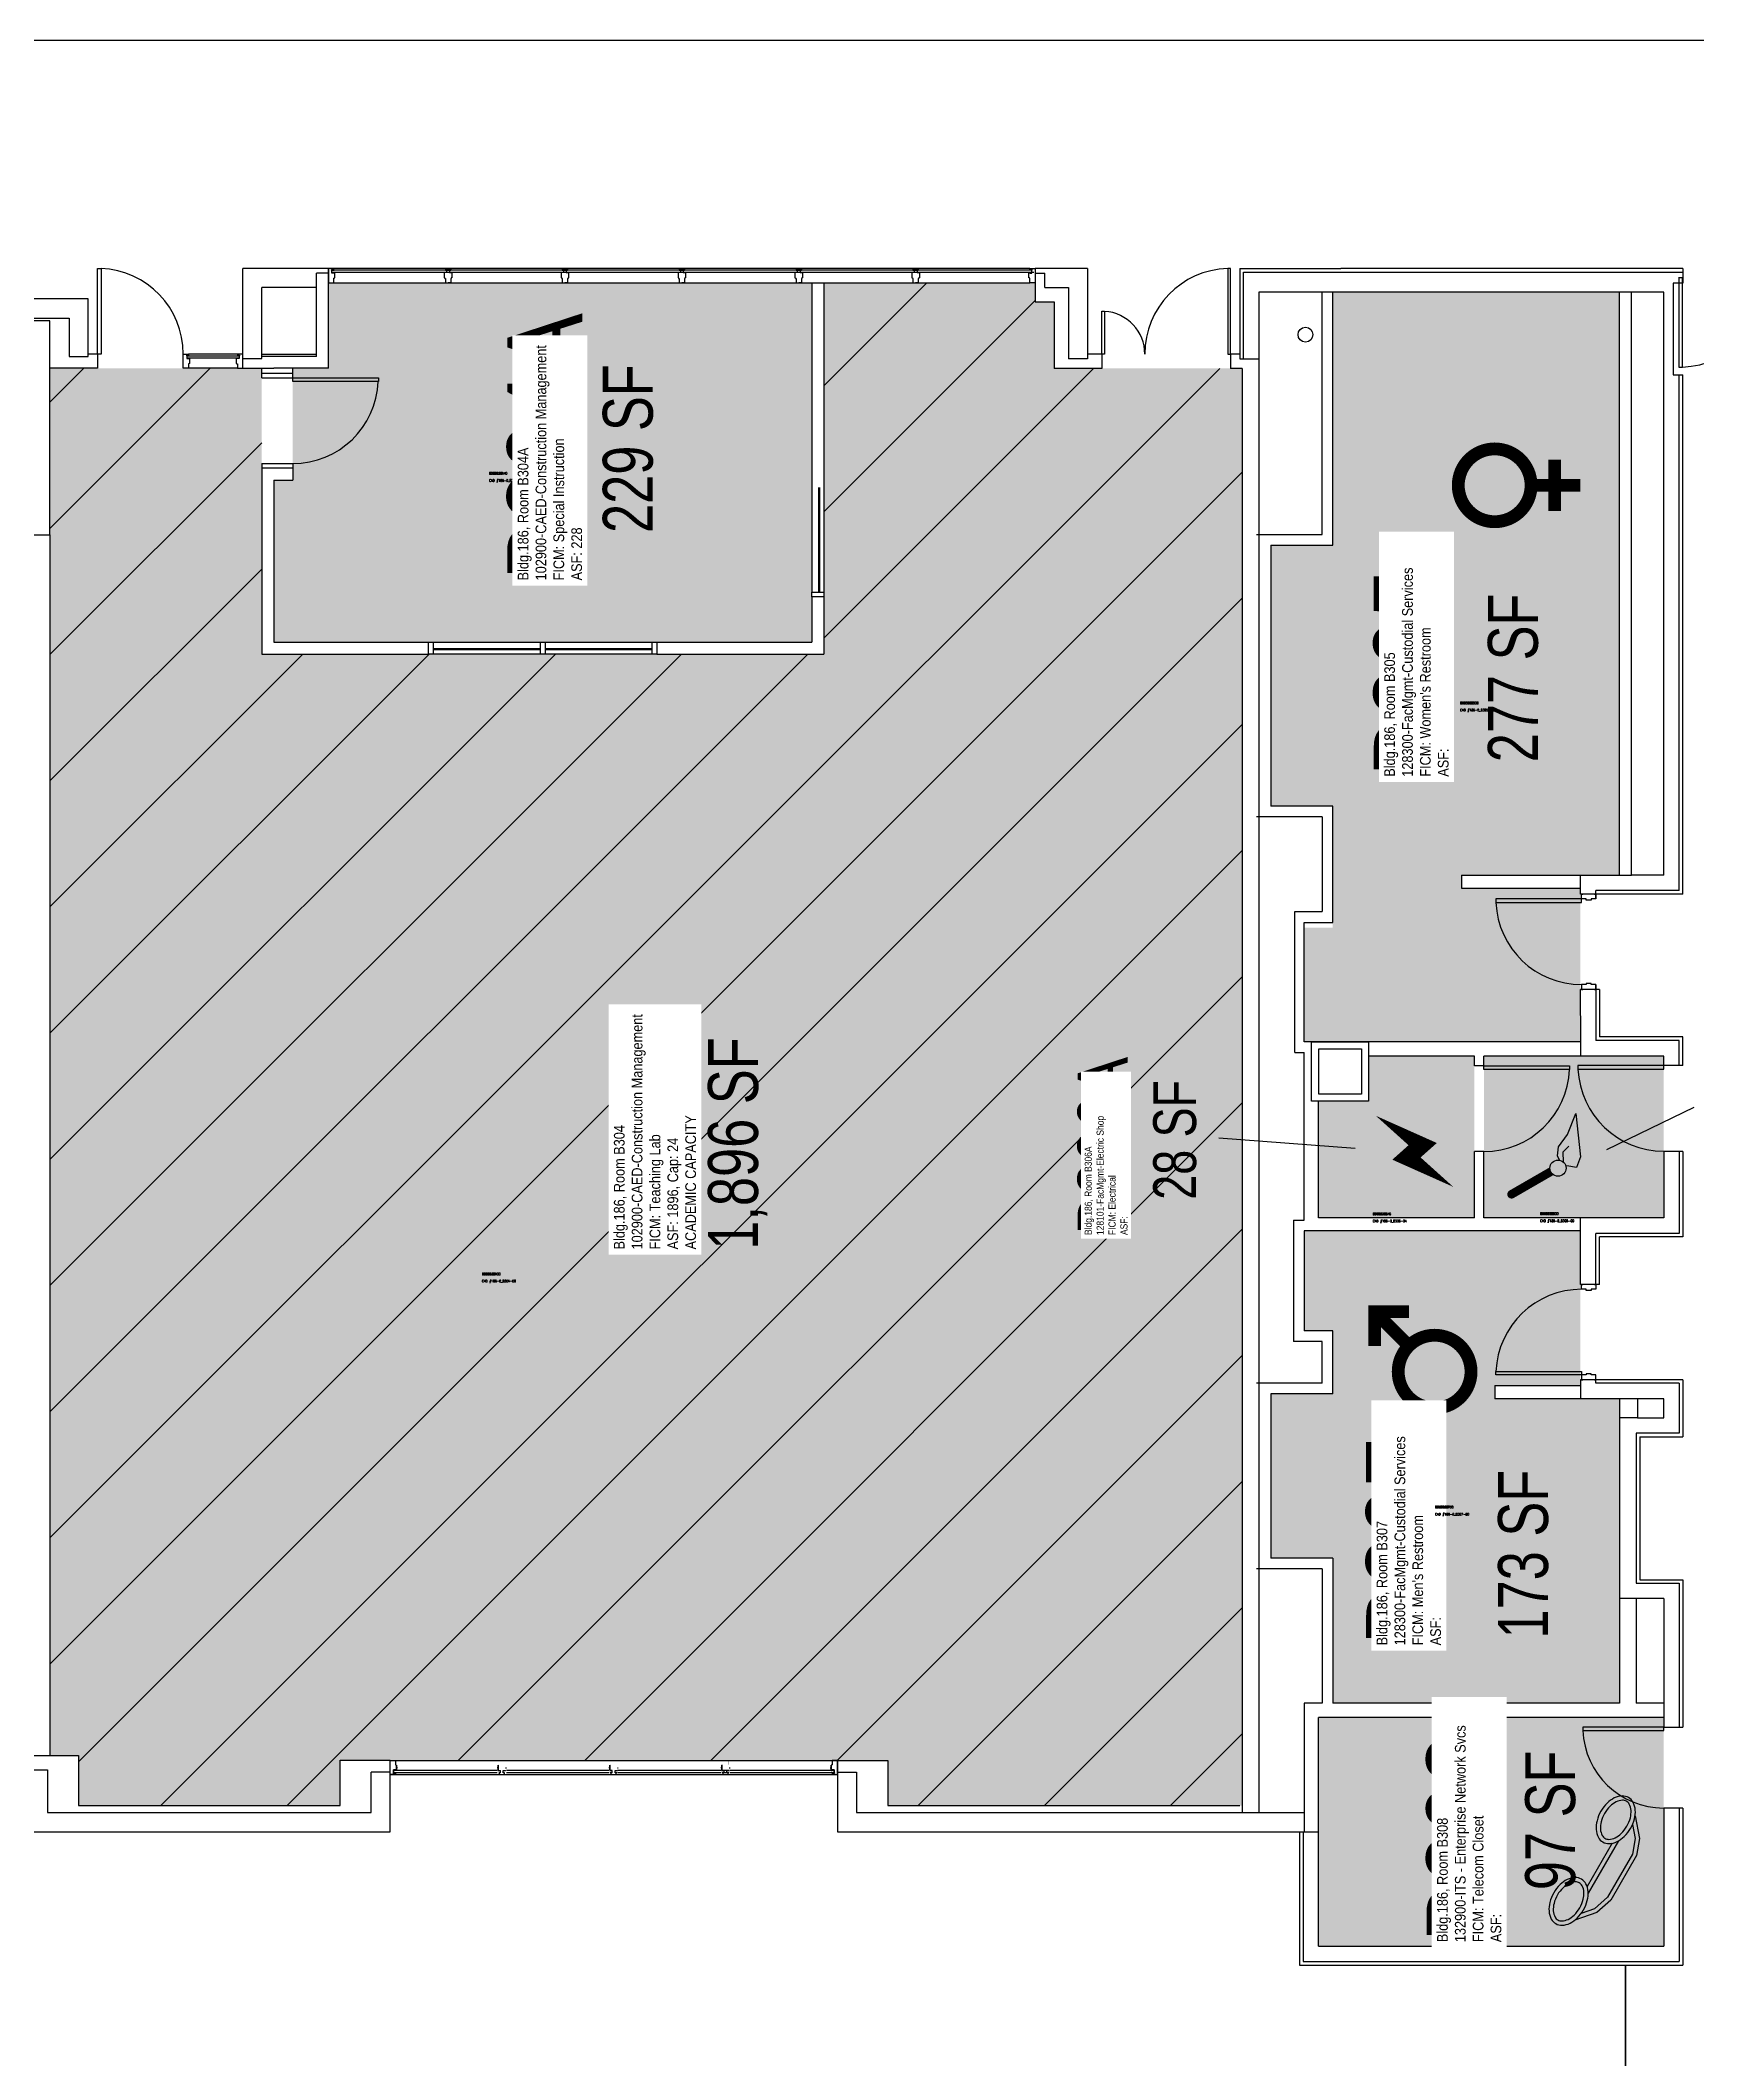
# Model space of a CAD drawing. Header units: inches. Extents: x -16 to 4862, y -246 to 5624.
# Drawn here: x 3692 to 4388, y 188 to 1037 of the extents above; entities that cross this region are included whole.
import ezdxf
from ezdxf.enums import TextEntityAlignment as Align

# ---------------------------------------------------------------- set-up
doc = ezdxf.new("R2010")
doc.units = ezdxf.units.IN
doc.header["$LTSCALE"] = 10
doc.header["$MEASUREMENT"] = 0
doc.layers.get('0').update_dxf_attribs({"linetype": 'CONTINUOUS'})
for name, color, linetype in [('A-DOOR', 2, 'CONTINUOUS'), ('A-FLOR', 3, 'CONTINUOUS'), ('A-GLAZ', 1, 'CONTINUOUS'), ('A-GLAZ-SILL', 2, 'CONTINUOUS'), ('A-IDEN-CNUM', 7, 'CONTINUOUS'), ('A-IDEN-ICON', 4, 'CONTINUOUS'), ('A-IDEN-RNUM', 7, 'CONTINUOUS'), ('A-IDEN-SNUM', 4, 'CONTINUOUS'), ('A-IDEN-VNUM', 4, 'CONTINUOUS'), ('A-WALL', 5, 'CONTINUOUS'), ('AREA-TEXT', 3, 'CONTINUOUS'), ('Rooms-Capacity', 4, 'CONTINUOUS'), ('Rooms-Category-Color', 7, 'CONTINUOUS'), ('Rooms-College-Color', 7, 'CONTINUOUS'), ('Rooms-Department-Color', 7, 'CONTINUOUS'), ('Rooms-Division-Color', 7, 'CONTINUOUS'), ('Rooms-Information', 7, 'CONTINUOUS')]:
    doc.layers.add(name, color=color, linetype=linetype)
doc.styles.add('AREA', font='arial.ttf', dxfattribs={"width": 0.75, "height": 24})
doc.styles.add('ROOMSNUMBER', font='TXT.SHX', dxfattribs={"height": 1})
doc.styles.add('ROOMVNUMBER', font='arial.ttf', dxfattribs={"width": 0.85, "height": 30})

# ---------------------------------------------------------------- blocks, each defined once
blk = doc.blocks.new('CPELECT')
blk.add_lwpolyline([(0.0623, 0.0629, 0, 0.03, 0), (0.0105, -0.0168, 0.03, 0.03, 0), (-0.0105, 0.0068, 0.03, 0, 0), (-0.0623, -0.0729, 0.03, 0, 0)], format="xyseb")
blk = doc.blocks.new('CPCUST')
for p, q in [((0.0297, -0.0341), (0.0376, -0.0302)), ((0.0376, -0.0302), (0.0533, -0.0324)), ((0.0533, -0.0324), (0.0745, -0.0479)), ((0.0171, -0.0639), (0.02, -0.0466)), ((0.0358, -0.0705), (0.0171, -0.0639)), ((0.0262, -0.0408), (0.0446, -0.0406)), ((0.1117, -0.0625), (0.0358, -0.0705)), ((0.0446, -0.0406), (0.0543, -0.0505)), ((0.0745, -0.0479), (0.1117, -0.0625))]:
    blk.add_line(p, q)
at = {"const_width": 0.015}
blk.add_lwpolyline([(-0.03, 0.05), (0.01, -0.0193)], dxfattribs=at)
at = {"const_width": 0.0075}
blk.add_lwpolyline([(-0.0332, 0.0481, 1), (-0.0268, 0.0519, 1)], format="xyb", close=True, dxfattribs=at)
blk.add_circle((0.0158, -0.0313), 0.0141)
blk = doc.blocks.new('mullion')
for p, q in [((1314.4, 1528.12), (1314.4, 1527.44)), ((1316.65, 1528.12), (1314.4, 1528.12)), ((1316.65, 1528.12), (1316.65, 1527.44)), ((1313.96, 1526.44), (1313.96, 1524.19)), ((1316.65, 1527.44), (1314.4, 1527.44)), ((1314.94, 1527.44), (1314.94, 1526.44)), ((1316.11, 1527.44), (1316.11, 1526.44)), ((1317.09, 1526.44), (1317.09, 1524.19))]:
    blk.add_line(p, q)
for points in [[(1315.52, 1528.12), (1314.4, 1528.12), (1314.4, 1527.44), (1314.94, 1527.44), (1314.94, 1526.44), (1313.96, 1526.44)], [(1315.52, 1528.12), (1316.65, 1528.12), (1316.65, 1527.44), (1316.11, 1527.44), (1316.11, 1526.44), (1317.09, 1526.44)], [(1313.96, 1524.19), (1314.19, 1524.19), (1314.19, 1523.96), (1314.4, 1523.96), (1314.4, 1522.12), (1315.52, 1522.12)], [(1317.09, 1524.19), (1316.86, 1524.19), (1316.86, 1523.96), (1316.65, 1523.96), (1316.65, 1522.12), (1315.52, 1522.12)]]:
    blk.add_lwpolyline(points)
blk = doc.blocks.new('mullion end')
blk.add_lwpolyline([(1274.96, 1526.32), (1274.96, 1526.19), (1274.1, 1526.19), (1274.1, 1526.81), (1274.1, 1527.44), (1273.98, 1527.44), (1273.98, 1527.62), (1274.45, 1527.62), (1274.37, 1527.44), (1275, 1527.44), (1274.9, 1527.63), (1274.9, 1528.12), (1272.65, 1528.12), (1272.66, 1522.12), (1274.91, 1522.12), (1274.91, 1523.97), (1275.1, 1523.97), (1275.1, 1524.19), (1275.35, 1524.19), (1275.35, 1526.32), (1275.38, 1526.44), (1274.93, 1526.44)], close=True)
blk = doc.blocks.new('CPWOMEN')
at = {"color": 0, "linetype": 'ByBlock', "const_width": 0.015}
blk.add_lwpolyline([(-0.0375, 0, 1), (0.0475, 0, 1)], format="xyb", close=True, dxfattribs=at)
for points in [[(0.005, -0.04), (0.005, -0.1)], [(-0.025, -0.07), (0.035, -0.07)]]:
    blk.add_lwpolyline(points, dxfattribs=at)
blk = doc.blocks.new('CPMEN')
at = {"const_width": 0.015}
for points in [[(0.055, 0.01), (0.055, 0.05), (0.015, 0.05)], [(0.0151, 0.0101), (0.055, 0.05)]]:
    blk.add_lwpolyline(points, dxfattribs=at)
blk.add_lwpolyline([(-0.0575, -0.02, 1), (0.0275, -0.02, 1)], format="xyb", close=True, dxfattribs=at)
blk = doc.blocks.new('CPPHONE')
at = {"color": 0, "linetype": 'ByBlock'}
for p, q in [((0.0096, 0.0252), (-0.0196, -0.0252)), ((0.0169, 0.0279), (-0.0182, -0.0329))]:
    blk.add_line(p, q, dxfattribs=at)
for points in [[(0.0288, 0.0786, 0.139889), (0.0216, 0.0804, 0.107118), (0.0122, 0.0781, 0.079812), (0.0039, 0.0722, 0.067459), (-0.0035, 0.0626, 0.067459), (-0.008, 0.0515, 0.079812), (-0.009, 0.0413, 0.107118), (-0.0064, 0.032, 0.139889), (-0.0012, 0.0267, 0.139889), (0.0061, 0.0248, 0.107118), (0.0155, 0.0272, 0.079812), (0.0238, 0.0331, 0.067459), (0.0312, 0.0426, 0.067459), (0.0357, 0.0538, 0.079812), (0.0367, 0.0639, 0.107118), (0.034, 0.0732, 0.139889)], [(0.0263, 0.0743, 0.139889), (0.0218, 0.0754, 0.107118), (0.0144, 0.0736, 0.079812), (0.0074, 0.0686, 0.067459), (0.0008, 0.0601, 0.067459), (-0.0032, 0.0502, 0.079812), (-0.004, 0.0417, 0.107118), (-0.0019, 0.0344, 0.139889), (0.0013, 0.031, 0.139889), (0.0059, 0.0298, 0.107118), (0.0133, 0.0317, 0.079812), (0.0203, 0.0367, 0.067459), (0.0268, 0.0451, 0.067459), (0.0309, 0.055, 0.079812), (0.0317, 0.0636, 0.107118), (0.0296, 0.0709, 0.139889)], [(-0.0262, -0.0167, 0.139889), (-0.0334, -0.0148, 0.107118), (-0.0428, -0.0172, 0.079812), (-0.0511, -0.0231, 0.067459), (-0.0585, -0.0326, 0.067459), (-0.063, -0.0438, 0.079812), (-0.064, -0.0539, 0.107118), (-0.0614, -0.0632, 0.139889), (-0.0562, -0.0686, 0.139889), (-0.0489, -0.0704, 0.107118), (-0.0395, -0.0681, 0.079812), (-0.0312, -0.0622, 0.067459), (-0.0238, -0.0526, 0.067459), (-0.0193, -0.0415, 0.079812), (-0.0183, -0.0313, 0.107118), (-0.021, -0.022, 0.139889)], [(-0.0287, -0.021, 0.139889), (-0.0332, -0.0198, 0.107118), (-0.0406, -0.0217, 0.079812), (-0.0476, -0.0267, 0.067459), (-0.0542, -0.0351, 0.067459), (-0.0582, -0.045, 0.079812), (-0.059, -0.0536, 0.107118), (-0.0569, -0.0609, 0.139889), (-0.0537, -0.0643, 0.139889), (-0.0491, -0.0654, 0.107118), (-0.0417, -0.0636, 0.079812), (-0.0347, -0.0586, 0.067459), (-0.0282, -0.0501, 0.067459), (-0.0241, -0.0402, 0.079812), (-0.0233, -0.0317, 0.107118), (-0.0254, -0.0244, 0.139889)]]:
    blk.add_lwpolyline(points, format="xyb", close=True, dxfattribs=at)
for points in [[(0.0364, 0.0572), (0.0417, 0.0308), (0.0382, 0.0108), (0.0082, -0.0411), (-0.0083, -0.0558), (-0.0338, -0.0645)], [(0.0334, 0.047), (0.0366, 0.0307), (0.0334, 0.0126), (0.0043, -0.0379), (-0.0109, -0.0514), (-0.0265, -0.0567)]]:
    blk.add_lwpolyline(points, dxfattribs=at)

msp = doc.modelspace()

# ---------------------------------------------------------------- hatches: boundary and pattern name
at = {"layer": 'Rooms-Capacity'}
h = msp.add_hatch(dxfattribs=at)
h.set_pattern_fill('ANSI31', color=256, scale=300, style=0)
h.paths.add_polyline_path([(4196.64, 899.13), (4117.6, 899.13), (4117.6, 927.13), (4109.6, 927.13), (4109.6, 935.13), (4020.77, 935.13), (4020.77, 779.05), (3784.64, 779.05), (3784.64, 899.16), (3695.64, 899.16), (3695.64, 775.13), (3695.64, 316.14), (3707.65, 316.14), (3707.61, 295.13), (3817.65, 295.13), (3817.65, 314.13), (4047.65, 314.1), (4047.65, 295.13), (4196.64, 295.13)])
at = {"layer": 'Rooms-Category-Color', "true_color": 0xe3f498}
for points in [[(4196.64, 899.13), (4117.6, 899.13), (4117.6, 927.13), (4109.6, 927.13), (4109.6, 935.13), (4020.77, 935.13), (4020.77, 779.05), (3784.64, 779.05), (3784.64, 899.16), (3695.64, 899.16), (3695.64, 775.13), (3695.64, 316.14), (3707.65, 316.14), (3707.61, 295.13), (3817.65, 295.13), (3817.65, 314.13), (4047.65, 314.1), (4047.65, 295.13), (4196.64, 295.13)], [(3812.6, 935.13), (3812.64, 899.16), (3797.64, 899.16), (3797.64, 852.13), (3789.62, 852.13), (3789.64, 784.05), (4015.77, 784.05), (4015.77, 935.13)]]:
    msp.add_hatch(color=61, dxfattribs=at).paths.add_polyline_path(points)
at = {"layer": 'Rooms-Category-Color', "true_color": 0xadadad}
for points in [[(4355.17, 931.13), (4234.67, 931.13), (4234.67, 824.79), (4208.64, 824.79), (4208.6, 715.14), (4234.67, 715.14), (4234.67, 664.13), (4222.67, 664.13), (4222.67, 616.13), (4338.67, 616.13), (4338.67, 680.63), (4288.69, 680.63), (4288.69, 686.13), (4355.17, 686.13)], [(4294.21, 542.09), (4294.21, 610.13), (4249.75, 610.13), (4249.75, 591.13), (4228.71, 591.13), (4228.67, 542.09)], [(4298.17, 610.13), (4298.17, 542.09), (4373.72, 542.09), (4373.68, 610.13)], [(4338.67, 536.59), (4338.67, 471.59), (4302.67, 471.59), (4302.71, 466.09), (4355.18, 466.09), (4355.18, 338.09), (4234.67, 338.09), (4234.67, 399.09), (4208.6, 399.09), (4208.6, 468.09), (4234.67, 468.09), (4234.67, 494.59), (4222.67, 494.59), (4222.67, 536.59)], [(4373.68, 236.09), (4373.68, 332.09), (4228.67, 332.09), (4228.67, 236.09)]]:
    msp.add_hatch(color=253, dxfattribs=at).paths.add_polyline_path(points)
at = {"layer": 'Rooms-College-Color', "true_color": 0xe3f498}
msp.add_hatch(color=61, dxfattribs=at).paths.add_polyline_path([(4196.64, 899.13), (4117.6, 899.13), (4117.6, 927.13), (4109.6, 927.13), (4109.6, 935.13), (4020.77, 935.13), (4020.77, 779.05), (3784.64, 779.05), (3784.64, 899.16), (3695.64, 899.16), (3695.64, 775.13), (3695.64, 316.14), (3707.65, 316.14), (3707.61, 295.13), (3817.65, 295.13), (3817.65, 314.13), (4047.65, 314.1), (4047.65, 295.13), (4196.64, 295.13)])
at = {"layer": 'Rooms-College-Color', "true_color": 0xadadad}
for points in [[(3812.6, 935.13), (3812.64, 899.16), (3797.64, 899.16), (3797.64, 852.13), (3789.62, 852.13), (3789.64, 784.05), (4015.77, 784.05), (4015.77, 935.13)], [(4355.17, 931.13), (4234.67, 931.13), (4234.67, 824.79), (4208.64, 824.79), (4208.6, 715.14), (4234.67, 715.14), (4234.67, 664.13), (4222.67, 664.13), (4222.67, 616.13), (4338.67, 616.13), (4338.67, 680.63), (4288.69, 680.63), (4288.69, 686.13), (4355.17, 686.13)], [(4294.21, 542.09), (4294.21, 610.13), (4249.75, 610.13), (4249.75, 591.13), (4228.71, 591.13), (4228.67, 542.09)], [(4298.17, 610.13), (4298.17, 542.09), (4373.72, 542.09), (4373.68, 610.13)], [(4338.67, 536.59), (4338.67, 471.59), (4302.67, 471.59), (4302.71, 466.09), (4355.18, 466.09), (4355.18, 338.09), (4234.67, 338.09), (4234.67, 399.09), (4208.6, 399.09), (4208.6, 468.09), (4234.67, 468.09), (4234.67, 494.59), (4222.67, 494.59), (4222.67, 536.59)], [(4373.68, 236.09), (4373.68, 332.09), (4228.67, 332.09), (4228.67, 236.09)]]:
    msp.add_hatch(color=253, dxfattribs=at).paths.add_polyline_path(points)
at = {"layer": 'Rooms-Department-Color', "true_color": 0xe3f498}
for points in [[(4196.64, 899.13), (4117.6, 899.13), (4117.6, 927.13), (4109.6, 927.13), (4109.6, 935.13), (4020.77, 935.13), (4020.77, 779.05), (3784.64, 779.05), (3784.64, 899.16), (3695.64, 899.16), (3695.64, 775.13), (3695.64, 316.14), (3707.65, 316.14), (3707.61, 295.13), (3817.65, 295.13), (3817.65, 314.13), (4047.65, 314.1), (4047.65, 295.13), (4196.64, 295.13)], [(3812.6, 935.13), (3812.64, 899.16), (3797.64, 899.16), (3797.64, 852.13), (3789.62, 852.13), (3789.64, 784.05), (4015.77, 784.05), (4015.77, 935.13)]]:
    msp.add_hatch(color=61, dxfattribs=at).paths.add_polyline_path(points)
at = {"layer": 'Rooms-Department-Color', "true_color": 0xacacac}
for points in [[(4355.17, 931.13), (4234.67, 931.13), (4234.67, 824.79), (4208.64, 824.79), (4208.6, 715.14), (4234.67, 715.14), (4234.67, 664.13), (4222.67, 664.13), (4222.67, 616.13), (4338.67, 616.13), (4338.67, 680.63), (4288.69, 680.63), (4288.69, 686.13), (4355.17, 686.13)], [(4294.21, 542.09), (4294.21, 610.13), (4249.75, 610.13), (4249.75, 591.13), (4228.71, 591.13), (4228.67, 542.09)], [(4298.17, 610.13), (4298.17, 542.09), (4373.72, 542.09), (4373.68, 610.13)], [(4338.67, 536.59), (4338.67, 471.59), (4302.67, 471.59), (4302.71, 466.09), (4355.18, 466.09), (4355.18, 338.09), (4234.67, 338.09), (4234.67, 399.09), (4208.6, 399.09), (4208.6, 468.09), (4234.67, 468.09), (4234.67, 494.59), (4222.67, 494.59), (4222.67, 536.59)], [(4373.68, 236.09), (4373.68, 332.09), (4228.67, 332.09), (4228.67, 236.09)]]:
    msp.add_hatch(color=253, dxfattribs=at).paths.add_polyline_path(points)
at = {"layer": 'Rooms-Division-Color', "true_color": 0xe3f498}
for points in [[(4196.64, 899.13), (4117.6, 899.13), (4117.6, 927.13), (4109.6, 927.13), (4109.6, 935.13), (4020.77, 935.13), (4020.77, 779.05), (3784.64, 779.05), (3784.64, 899.16), (3695.64, 899.16), (3695.64, 775.13), (3695.64, 316.14), (3707.65, 316.14), (3707.61, 295.13), (3817.65, 295.13), (3817.65, 314.13), (4047.65, 314.1), (4047.65, 295.13), (4196.64, 295.13)], [(3812.6, 935.13), (3812.64, 899.16), (3797.64, 899.16), (3797.64, 852.13), (3789.62, 852.13), (3789.64, 784.05), (4015.77, 784.05), (4015.77, 935.13)]]:
    msp.add_hatch(color=61, dxfattribs=at).paths.add_polyline_path(points)
at = {"layer": 'Rooms-Division-Color', "true_color": 0xadadad}
for points in [[(4355.17, 931.13), (4234.67, 931.13), (4234.67, 824.79), (4208.64, 824.79), (4208.6, 715.14), (4234.67, 715.14), (4234.67, 664.13), (4222.67, 664.13), (4222.67, 616.13), (4338.67, 616.13), (4338.67, 680.63), (4288.69, 680.63), (4288.69, 686.13), (4355.17, 686.13)], [(4294.21, 542.09), (4294.21, 610.13), (4249.75, 610.13), (4249.75, 591.13), (4228.71, 591.13), (4228.67, 542.09)], [(4298.17, 610.13), (4298.17, 542.09), (4373.72, 542.09), (4373.68, 610.13)], [(4338.67, 536.59), (4338.67, 471.59), (4302.67, 471.59), (4302.71, 466.09), (4355.18, 466.09), (4355.18, 338.09), (4234.67, 338.09), (4234.67, 399.09), (4208.6, 399.09), (4208.6, 468.09), (4234.67, 468.09), (4234.67, 494.59), (4222.67, 494.59), (4222.67, 536.59)], [(4373.68, 236.09), (4373.68, 332.09), (4228.67, 332.09), (4228.67, 236.09)]]:
    msp.add_hatch(color=253, dxfattribs=at).paths.add_polyline_path(points)

# ---------------------------------------------------------------- linework, layer by layer
at = {"layer": 'A-DOOR'}
for p, q in [((3715.64, 905.16), (3715.64, 941.16)), ((3715.64, 941.16), (3717.14, 941.16)), ((3717.14, 941.16), (3717.14, 905.16)), ((4191.66, 941.13), (4190.53, 941.13)), ((4190.53, 941.13), (4190.53, 905.13)), ((4191.66, 941.13), (4190.53, 941.13)), ((4190.53, 941.13), (4190.53, 905.13)), ((4191.66, 905.13), (4191.66, 941.13)), ((4191.66, 905.13), (4191.66, 941.13)), ((4381.62, 937.13), (4380.12, 937.13)), ((4380.12, 937.13), (4380.12, 899.63)), ((4381.62, 899.63), (4381.62, 937.13)), ((4137.69, 905.13), (4137.69, 923.13)), ((4137.69, 923.13), (4138.81, 923.13)), ((4137.69, 905.13), (4137.69, 923.13)), ((4137.69, 923.13), (4138.81, 923.13)), ((4138.81, 923.13), (4138.81, 905.13)), ((4138.81, 923.13), (4138.81, 905.13)), ((3717.14, 905.16), (3715.64, 905.16)), ((4138.81, 905.13), (4137.69, 905.13)), ((4138.81, 905.13), (4137.69, 905.13)), ((4190.53, 905.13), (4191.66, 905.13)), ((4190.53, 905.13), (4191.66, 905.13)), ((4380.12, 899.63), (4381.62, 899.63)), ((3797.64, 895.13), (3833.64, 895.13)), ((3797.64, 893.63), (3797.64, 895.13)), ((3833.64, 893.63), (3797.64, 893.63)), ((3833.64, 895.13), (3833.64, 893.63)), ((4339.21, 676.13), (4303.21, 676.13)), ((4303.21, 676.13), (4303.21, 674.63)), ((4303.21, 674.63), (4339.21, 674.63)), ((4339.21, 674.63), (4339.21, 676.13)), ((4298.21, 605.98), (4334.21, 605.98)), ((4298.21, 604.48), (4298.21, 605.98)), ((4334.21, 604.48), (4298.21, 604.48)), ((4334.21, 605.98), (4334.21, 604.48)), ((4373.72, 606.13), (4337.72, 606.13)), ((4337.72, 606.13), (4337.72, 604.63)), ((4337.72, 604.63), (4373.72, 604.63)), ((4373.72, 604.63), (4373.72, 606.13)), ((4303.21, 476.09), (4303.21, 477.59)), ((4303.21, 477.59), (4339.21, 477.59)), ((4339.21, 476.09), (4303.21, 476.09)), ((4339.21, 477.59), (4339.21, 476.09)), ((4373.72, 328.09), (4339.72, 328.09)), ((4339.72, 328.09), (4339.72, 326.68)), ((4339.72, 326.68), (4373.72, 326.68)), ((4373.72, 326.68), (4373.72, 328.09))]:
    msp.add_line(p, q, dxfattribs=at)
for centre, radius, start, end in [((3715.65, 905.16), 35.99, 359.99378, 87.62594), ((4191.66, 905.13), 36, 91.79078, 180), ((4191.66, 905.13), 36, 91.79078, 180), ((4380.13, 937.13), 37.49, 272.27124, 0.00933), ((4137.69, 905.13), 18, 0, 86.41668), ((4137.69, 905.13), 18, 0, 86.41668), ((3797.65, 895.12), 35.99, 269.99378, 357.62594), ((4339.21, 676.12), 35.99, 182.37406, 270.00622), ((4298.21, 605.97), 35.99, 269.99378, 357.62594), ((4373.74, 606.19), 36.06, 182.47772, 269.96003), ((4339.21, 476.1), 35.99, 89.99378, 177.62594), ((4373.71, 328.08), 33.99, 182.37406, 270.00622)]:
    msp.add_arc(centre, radius, start, end, dxfattribs=at)
at = {"layer": 'A-FLOR'}
msp.add_line((4453.67, 1036.98), (2423.65, 1036.98), dxfattribs=at)
at = {"layer": 'A-FLOR', "flags": 128}
msp.add_lwpolyline([(4357.67, 228.09), (4357.67, 61.19)], dxfattribs=at)
at = {"layer": 'A-FLOR'}
msp.add_lwpolyline([(4360.64, 59.19), (4357.67, 59.19), (4357.67, 228.09)], dxfattribs=at)
at = {"layer": 'A-GLAZ'}
for p, q in [((4109.01, 939.45), (3814.28, 939.45)), ((4109.01, 939.45), (3814.28, 939.45)), ((4107.39, 941.13), (3814.89, 941.13)), ((4107.39, 941.13), (3814.89, 941.13)), ((3814.9, 935.13), (4107.39, 935.13)), ((3814.9, 935.13), (4107.39, 935.13)), ((3753.27, 903.5), (3775, 903.5)), ((3774.39, 905.16), (3753.89, 905.16)), ((3774.39, 899.16), (3753.89, 899.16)), ((4015.77, 849.05), (4015.77, 805.05)), ((4018.52, 849.05), (4018.52, 805.05)), ((4020.77, 849.05), (4020.77, 805.05)), ((3856.71, 784.05), (3948.71, 784.05)), ((3901.71, 781.3), (3856.71, 781.3)), ((3948.71, 781.3), (3903.71, 781.3)), ((3948.71, 779.05), (3856.71, 779.05)), ((3838.59, 314.1), (4026.59, 314.1)), ((3838.59, 308.13), (4026.59, 308.13)), ((3883.54, 309.82), (3840.48, 309.82)), ((3930.54, 309.82), (3887.46, 309.82)), ((3977.54, 309.8), (3934.46, 309.82)), ((4025.43, 309.82), (3981.46, 309.8))]:
    msp.add_line(p, q, dxfattribs=at)
at = {"layer": 'A-GLAZ-SILL'}
for p, q in [((4108.11, 940.45), (3814.28, 940.45)), ((4108.11, 940.45), (3814.28, 940.45)), ((3753.27, 904.45), (3775, 904.45)), ((4019.02, 849.05), (4019.02, 805.05)), ((3901.71, 780.8), (3856.71, 780.8)), ((3948.71, 780.8), (3903.71, 780.8)), ((3883.54, 308.82), (3840.48, 308.82)), ((3930.54, 308.82), (3887.46, 308.82)), ((3977.54, 308.8), (3934.46, 308.82)), ((4025.43, 308.82), (3981.46, 308.8))]:
    msp.add_line(p, q, dxfattribs=at)
at = {"layer": 'A-IDEN-VNUM'}
for p, q in [((4386.37, 588.43), (4349.75, 570.77)), ((4186.75, 575.72), (4244.04, 571.39))]:
    msp.add_line(p, q, dxfattribs=at)
at = {"layer": 'A-WALL'}
for p, q in [((3812.64, 941.14), (3776.64, 941.13)), ((3812.64, 941.14), (3776.64, 941.13)), ((3776.64, 905.13), (3776.67, 941.13)), ((3776.64, 899.16), (3776.67, 941.13)), ((3812.64, 941.14), (3776.67, 941.13)), ((3812.64, 941.14), (3776.67, 941.13)), ((3812.64, 939.13), (3807.64, 939.13)), ((3807.64, 904.16), (3807.64, 939.13)), ((3812.64, 911.13), (3812.64, 941.13)), ((3812.64, 899.16), (3812.64, 941.13)), ((4015.77, 935.13), (4015.77, 833.05)), ((4020.77, 935.13), (4020.77, 833.05)), ((4109.64, 941.13), (4109.64, 939.13)), ((4131.64, 941.13), (4109.64, 941.13)), ((4109.64, 939.13), (4113.64, 939.13)), ((4109.64, 939.13), (4109.64, 927.13)), ((4113.64, 933.13), (4113.64, 939.13)), ((4131.64, 941.13), (4131.64, 903.16)), ((4131.64, 941.13), (4131.64, 903.16)), ((4195.64, 941.13), (4238.13, 941.13)), ((4195.64, 941.13), (4195.64, 903.16)), ((4197.14, 903.16), (4197.14, 939.63)), ((4381.72, 941.13), (4238.13, 941.13)), ((4380.22, 934.96), (4380.22, 937.46)), ((4381.72, 941.13), (4381.72, 939.63)), ((3711.64, 928.3), (3642.7, 928.3)), ((3807.64, 933.13), (3784.64, 933.13)), ((3784.64, 903.28), (3784.64, 933.13)), ((3784.64, 905.13), (3784.64, 933.13)), ((3807.64, 904.16), (3807.64, 932.8)), ((4109.64, 927.13), (4117.64, 927.13)), ((4109.64, 927.13), (4117.64, 927.13)), ((4113.64, 933.13), (4123.64, 933.13)), ((4117.64, 927.13), (4117.64, 899.13)), ((4117.64, 927.13), (4117.64, 899.13)), ((4123.64, 933.13), (4123.64, 903.16)), ((4373.72, 931.13), (4203.64, 931.13)), ((4203.64, 931.13), (4203.64, 903.16)), ((4230.21, 829.29), (4230.21, 931.13)), ((4234.71, 824.79), (4234.71, 931.13)), ((4259.21, 931.13), (4259.21, 930.96)), ((4355.21, 686.13), (4355.21, 931.13)), ((4360.21, 686.13), (4360.21, 931.13)), ((4373.72, 686.13), (4373.72, 931.13)), ((3695.64, 919.13), (3642.64, 919.13)), ((3695.64, 829.13), (3695.64, 919.13)), ((3715.64, 905.16), (3711.64, 905.16)), ((3715.64, 905.16), (3715.64, 899.16)), ((3776.64, 903.28), (3784.64, 903.28)), ((3784.64, 905.13), (3807.64, 905.13)), ((3807.64, 904.16), (3784.64, 904.16)), ((3807.64, 904.16), (3784.64, 904.16)), ((4131.64, 903.16), (4123.64, 903.16)), ((4131.66, 903.16), (4123.66, 903.16)), ((4137.64, 905.13), (4131.64, 905.13)), ((4137.64, 905.13), (4137.64, 899.13)), ((4137.64, 905.13), (4137.64, 899.13)), ((4195.64, 905.13), (4191.66, 905.13)), ((4191.66, 905.13), (4191.66, 899.13)), ((4195.64, 905.13), (4191.66, 905.13)), ((4191.66, 905.13), (4191.66, 899.13)), ((4195.64, 905.13), (4191.66, 905.13)), ((4191.66, 905.13), (4191.66, 899.13)), ((4195.64, 905.13), (4191.66, 905.13)), ((4191.66, 905.13), (4191.66, 899.13)), ((4195.64, 903.16), (4203.64, 903.16)), ((4203.64, 903.16), (4203.64, 292.13)), ((3715.64, 899.16), (3695.64, 899.16)), ((3776.64, 899.16), (3789.64, 899.16)), ((3784.64, 897.13), (3784.64, 899.16)), ((3784.64, 895.13), (3784.64, 897.13)), ((3784.64, 897.13), (3797.64, 897.13)), ((3784.64, 895.13), (3797.64, 895.13)), ((3812.64, 899.16), (3789.64, 899.16)), ((3812.64, 899.16), (3789.64, 899.16)), ((3797.64, 897.13), (3797.64, 899.16)), ((3797.64, 895.13), (3797.64, 897.13)), ((4137.64, 899.13), (4117.64, 899.13)), ((4137.64, 899.13), (4117.64, 899.13)), ((4195.64, 899.13), (4191.66, 899.13)), ((4195.64, 899.13), (4191.66, 899.13)), ((4195.64, 899.13), (4191.66, 899.13)), ((4196.64, 899.13), (4191.66, 899.13)), ((4196.64, 899.13), (4196.64, 292.13)), ((4380.22, 679.63), (4380.22, 896.46)), ((4381.72, 678.13), (4381.72, 896.46)), ((3784.64, 859.13), (3784.64, 779.05)), ((3784.64, 859.13), (3797.64, 859.13)), ((3797.64, 857.13), (3784.64, 857.13)), ((3797.64, 859.13), (3797.64, 852.13)), ((3797.64, 859.13), (3797.64, 857.13)), ((3789.64, 852.13), (3789.64, 784.05)), ((3789.64, 852.13), (3797.64, 852.13)), ((3580.64, 829.13), (3695.64, 829.13)), ((3695.64, 829.13), (3695.64, 316.14)), ((4202.64, 829.29), (4230.21, 829.29)), ((4208.64, 824.79), (4234.71, 824.79)), ((4208.64, 824.79), (4208.64, 715.14)), ((4015.77, 803.05), (4015.77, 784.05)), ((4020.77, 803.05), (4020.77, 779.05)), ((3789.64, 784.05), (3854.71, 784.05)), ((3950.71, 784.05), (4015.77, 784.05)), ((3784.64, 779.05), (3854.71, 779.05)), ((3950.71, 779.05), (4020.77, 779.05)), ((4234.71, 715.14), (4208.64, 715.14)), ((4234.71, 666.3), (4234.71, 715.14)), ((4230.21, 710.64), (4202.64, 710.64)), ((4230.21, 710.64), (4230.21, 670.8)), ((4288.73, 686.13), (4355.21, 686.13)), ((4338.71, 680.63), (4338.71, 686.13)), ((4338.71, 678.13), (4338.71, 680.63)), ((4380.22, 679.63), (4345.21, 679.63)), ((4345.21, 676.13), (4345.21, 679.63)), ((4355.21, 686.13), (4360.21, 686.13)), ((4373.72, 686.13), (4360.21, 686.13)), ((4218.7, 611.63), (4218.7, 670.8)), ((4218.7, 670.8), (4230.21, 670.8)), ((4346.71, 678.13), (4338.71, 678.13)), ((4381.72, 678.13), (4346.71, 678.13)), ((4222.71, 616.13), (4222.71, 666.3)), ((4222.71, 666.3), (4234.71, 666.3)), ((4338.68, 638.13), (4338.71, 616.13)), ((4346.71, 638.13), (4338.71, 638.13)), ((4345.21, 640.13), (4345.21, 616.63)), ((4346.71, 638.13), (4346.71, 618.13)), ((4218.7, 611.63), (4222.71, 611.63)), ((4338.71, 616.13), (4222.71, 616.13)), ((4222.71, 541.09), (4222.71, 611.63)), ((4338.71, 616.13), (4338.71, 610.13)), ((4380.22, 616.63), (4345.21, 616.63)), ((4381.72, 618.13), (4346.71, 618.13)), ((4380.22, 606.13), (4380.22, 616.63)), ((4381.72, 606.13), (4381.72, 618.13)), ((4294.21, 610.13), (4249.75, 610.13)), ((4294.21, 605.98), (4294.21, 610.13)), ((4298.21, 605.98), (4294.21, 605.98)), ((4373.72, 610.13), (4298.21, 610.13)), ((4298.21, 605.98), (4298.21, 610.13)), ((4373.72, 606.13), (4373.72, 610.13)), ((4381.72, 606.13), (4373.72, 606.13)), ((4228.71, 542.09), (4228.71, 591.13)), ((4294.21, 542.09), (4294.21, 569.98)), ((4298.21, 569.98), (4294.21, 569.98)), ((4298.21, 542.09), (4298.21, 569.98)), ((4381.72, 569.98), (4373.72, 569.98)), ((4373.72, 569.98), (4373.72, 542.09)), ((4380.22, 569.98), (4380.22, 535.59)), ((4381.72, 569.98), (4381.72, 534.09)), ((4218.2, 541.09), (4218.2, 490.09)), ((4218.2, 541.09), (4222.71, 541.09)), ((4338.71, 536.59), (4222.71, 536.59)), ((4222.71, 536.59), (4222.71, 494.59)), ((4294.21, 542.09), (4228.71, 542.09)), ((4372.2, 542.09), (4298.21, 542.09)), ((4373.72, 542.09), (4338.71, 542.09)), ((4338.71, 538.76), (4338.71, 542.09)), ((4338.71, 514.09), (4338.71, 538.76)), ((4345.21, 514.09), (4345.21, 535.59)), ((4380.22, 535.59), (4345.21, 535.59)), ((4346.71, 514.09), (4346.71, 534.09)), ((4381.72, 534.09), (4346.71, 534.09)), ((4346.71, 514.09), (4338.71, 514.09)), ((4234.71, 494.59), (4222.71, 494.59)), ((4234.71, 468.09), (4234.71, 494.59)), ((4230.21, 490.09), (4218.2, 490.09)), ((4230.21, 472.59), (4230.21, 490.09)), ((4230.21, 472.59), (4202.64, 472.59)), ((4234.71, 468.09), (4208.64, 468.09)), ((4208.64, 468.09), (4208.64, 399.09)), ((4302.71, 471.59), (4302.71, 466.09)), ((4346.71, 474.09), (4338.71, 474.09)), ((4338.71, 474.09), (4338.71, 473.76)), ((4338.71, 473.76), (4338.71, 466.09)), ((4345.21, 474.09), (4345.21, 474.76)), ((4345.21, 472.59), (4345.21, 474.09)), ((4380.22, 472.59), (4345.21, 472.59)), ((4381.72, 474.09), (4346.71, 474.09)), ((4380.22, 472.59), (4380.22, 451.59)), ((4381.72, 474.09), (4381.72, 450.05)), ((4355.22, 466.09), (4355.22, 338.09)), ((4362.72, 466.09), (4355.22, 466.09)), ((4362.72, 466.09), (4362.72, 458.09)), ((4362.72, 458.09), (4355.22, 458.09)), ((4362.22, 451.59), (4362.22, 388.55)), ((4380.22, 451.59), (4362.22, 451.59)), ((4363.72, 450.05), (4363.72, 390.05)), ((4363.72, 450.05), (4381.72, 450.05)), ((4234.71, 399.09), (4208.64, 399.09)), ((4234.71, 399.09), (4234.71, 338.09)), ((4230.21, 394.59), (4202.64, 394.59)), ((4230.21, 394.59), (4230.21, 338.09)), ((4373.72, 382.09), (4355.22, 382.09)), ((4362.22, 388.55), (4380.22, 388.55)), ((4362.22, 382.09), (4362.22, 338.09)), ((4363.72, 390.05), (4381.72, 390.05)), ((4373.72, 382.09), (4373.72, 334.26)), ((4380.22, 388.55), (4380.22, 328.09)), ((4381.72, 390.05), (4381.72, 328.09)), ((4222.71, 338.09), (4222.71, 292.13)), ((4230.21, 338.09), (4222.71, 338.09)), ((4228.71, 236.09), (4228.71, 332.09)), ((4373.72, 332.09), (4228.71, 332.09)), ((4355.22, 338.09), (4234.71, 338.09)), ((4373.72, 338.09), (4362.22, 338.09)), ((4373.72, 334.26), (4373.72, 328.09)), ((4381.72, 331.67), (4381.72, 328.09)), ((4373.72, 328.09), (4381.72, 328.09)), ((4373.72, 328.09), (4381.72, 328.09)), ((4373.72, 328.09), (4381.72, 328.09)), ((3549.65, 316.14), (3707.65, 316.14)), ((3707.65, 316.14), (3707.65, 295.13)), ((3817.65, 314.13), (3838.59, 314.13)), ((3817.65, 295.13), (3817.65, 314.13)), ((3838.59, 284.13), (3838.59, 314.13)), ((4026.59, 314.1), (4026.59, 284.13)), ((4026.59, 314.1), (4047.65, 314.1)), ((4047.65, 314.1), (4047.65, 295.13)), ((3686.59, 310.13), (3694.59, 310.13)), ((3694.59, 310.13), (3694.59, 292.13)), ((3830.59, 292.13), (3830.59, 309.13)), ((3838.59, 309.13), (3830.59, 309.13)), ((3838.59, 308.13), (3838.59, 309.13)), ((3838.59, 284.13), (3838.59, 308.13)), ((3839.91, 308.82), (3840.03, 308.82)), ((3840.03, 310.07), (3840.89, 310.07)), ((3840.03, 308.82), (3840.03, 310.07)), ((3841.28, 309.94), (3841.28, 312.07)), ((3841.66, 310.98), (3841.28, 310.98)), ((3883.91, 311.01), (3883.54, 311.01)), ((3883.91, 311.01), (3883.54, 311.01)), ((3883.91, 309.95), (3883.88, 309.82)), ((3883.88, 309.82), (3884.91, 309.82)), ((3884.16, 312.17), (3884.16, 312.3)), ((3884.28, 308.82), (3884.37, 308.64)), ((3884.91, 308.82), (3884.28, 308.82)), ((3884.37, 308.64), (3884.37, 308.47)), ((3884.37, 308.47), (3884.55, 308.16)), ((3884.55, 308.16), (3886.62, 308.16)), ((3884.91, 308.82), (3884.91, 309.82)), ((3886.09, 309.82), (3887.12, 309.82)), ((3886.09, 308.82), (3886.09, 309.82)), ((3886.62, 308.82), (3886.09, 308.82)), ((3886.62, 308.64), (3886.62, 308.82)), ((3886.62, 308.16), (3886.62, 308.64)), ((3887.09, 311.01), (3887.46, 311.01)), ((3887.12, 309.82), (3887.09, 309.95)), ((3930.91, 311.01), (3930.54, 311.01)), ((3930.91, 311.01), (3930.54, 311.01)), ((3930.91, 309.95), (3930.88, 309.82)), ((3930.88, 309.82), (3931.91, 309.82)), ((3931.91, 309.82), (3930.91, 309.82)), ((3931.91, 308.82), (3930.91, 308.82)), ((3931.16, 312.17), (3931.16, 312.3)), ((3931.28, 308.82), (3931.37, 308.64)), ((3931.91, 308.82), (3931.28, 308.82)), ((3931.37, 308.64), (3931.37, 308.47)), ((3931.37, 308.47), (3931.55, 308.16)), ((3931.55, 308.16), (3933.62, 308.16)), ((3931.91, 308.82), (3931.91, 309.82)), ((3933.09, 309.82), (3934.12, 309.82)), ((3933.09, 308.82), (3933.09, 309.82)), ((3933.62, 308.82), (3933.09, 308.82)), ((3934.09, 308.82), (3933.09, 308.82)), ((3933.62, 308.64), (3933.62, 308.82)), ((3933.62, 308.16), (3933.62, 308.64)), ((3934.09, 309.82), (3933.94, 309.82)), ((3934.09, 311.01), (3934.46, 311.01)), ((3934.12, 309.82), (3934.09, 309.95)), ((3977.91, 310.98), (3977.54, 310.98)), ((3977.91, 310.98), (3977.54, 310.98)), ((3977.91, 309.92), (3977.88, 309.8)), ((3977.88, 309.8), (3978.91, 309.8)), ((3981.09, 309.8), (3977.91, 309.8)), ((3981.09, 308.8), (3977.91, 308.8)), ((3978.16, 312.15), (3978.16, 312.27)), ((3978.28, 308.8), (3978.37, 308.61)), ((3978.91, 308.8), (3978.28, 308.8)), ((3978.37, 308.61), (3978.37, 308.44)), ((3978.37, 308.44), (3978.55, 308.13)), ((3978.55, 308.13), (3980.62, 308.13)), ((3978.91, 308.8), (3978.91, 309.8)), ((3980.09, 309.8), (3981.12, 309.8)), ((3980.09, 308.8), (3980.09, 309.8)), ((3980.62, 308.8), (3980.09, 308.8)), ((3980.62, 308.61), (3980.62, 308.8)), ((3980.62, 308.13), (3980.62, 308.61)), ((3981.09, 310.98), (3981.46, 310.98)), ((3981.12, 309.8), (3981.09, 309.92)), ((4023.52, 310.98), (4023.89, 311.01)), ((4023.89, 309.94), (4023.89, 312.07)), ((4024.24, 309.8), (4023.89, 309.8)), ((4024.24, 308.8), (4023.89, 308.8)), ((4025.14, 310.07), (4024.29, 310.07)), ((4025.14, 308.82), (4025.14, 310.07)), ((4025.27, 308.82), (4025.14, 308.82)), ((4026.59, 308.13), (4026.59, 309.13)), ((4026.59, 309.13), (4034.59, 309.13)), ((4034.59, 309.13), (4034.59, 292.13)), ((3694.59, 292.13), (3830.59, 292.13)), ((3707.65, 295.13), (3817.65, 295.13)), ((4034.59, 292.13), (4222.71, 292.13)), ((4047.65, 295.13), (4195.69, 295.13)), ((4222.71, 292.13), (4222.71, 284.13)), ((4373.72, 294.09), (4373.72, 236.09)), ((4381.72, 294.09), (4373.72, 294.09)), ((4380.22, 294.09), (4380.22, 229.59)), ((4381.72, 294.09), (4381.72, 228.09)), ((3686.59, 284.13), (3838.59, 284.13)), ((4026.59, 284.13), (4228.71, 284.13)), ((4220.75, 284.13), (4220.75, 228.09)), ((4222.25, 284.13), (4222.25, 229.59)), ((4222.25, 284.13), (4228.71, 284.13)), ((4222.25, 229.59), (4380.22, 229.59)), ((4228.71, 236.09), (4373.72, 236.09)), ((4220.75, 228.09), (4381.72, 228.09))]:
    msp.add_line(p, q, dxfattribs=at)
for points in [[(4197.14, 939.63), (4381.72, 939.63), (4381.72, 934.96), (4377.68, 934.96), (4377.68, 896.46), (4381.72, 896.46)], [(4288.73, 686.13), (4288.73, 680.63), (4288.73, 680.63), (4288.73, 680.63), (4338.71, 680.63)], [(4344.71, 678.13), (4345.21, 678.13), (4345.21, 676.13), (4343.21, 676.13), (4343.21, 675.63), (4341.21, 675.63), (4341.21, 676.13), (4339.21, 676.13), (4339.21, 678.13), (4339.71, 678.13)], [(4344.71, 638.13), (4345.21, 638.13), (4345.21, 640.13), (4343.21, 640.13), (4343.21, 640.63), (4341.21, 640.63), (4341.21, 640.13), (4339.21, 640.13), (4339.21, 638.13), (4339.71, 638.13)], [(4344.71, 514.09), (4345.21, 514.09), (4345.21, 512.09), (4343.21, 512.09), (4343.21, 511.59), (4341.21, 511.59), (4341.21, 512.09), (4339.21, 512.09), (4339.21, 514.09), (4339.71, 514.09)], [(4344.71, 474.09), (4345.21, 474.09), (4345.21, 476.09), (4343.21, 476.09), (4343.21, 476.59), (4341.21, 476.59), (4341.21, 476.09), (4339.21, 476.09), (4339.21, 474.09), (4339.71, 474.09)], [(4302.71, 471.59), (4302.71, 471.59), (4302.71, 471.59), (4338.71, 471.59)], [(4355.22, 466.09), (4302.71, 466.09)], [(4362.72, 458.09), (4373.72, 458.09), (4373.72, 466.09), (4362.72, 466.09)], [(4026.59, 308.13), (4026.59, 314.1), (4024.34, 314.1), (4024.34, 312.29), (4024.14, 312.29), (4024.14, 312.07), (4023.89, 312.07), (4023.89, 309.94), (4023.86, 309.82), (4024.32, 309.82), (4024.29, 309.94), (4024.29, 310.07), (4025.14, 310.07), (4025.14, 309.45), (4025.14, 308.82), (4025.27, 308.82), (4025.27, 308.63), (4024.8, 308.63), (4024.87, 308.82), (4024.24, 308.82), (4024.34, 308.63), (4024.34, 308.13)]]:
    msp.add_lwpolyline(points, dxfattribs=at)
for points in [[(3711.64, 928.3), (3642.64, 928.3), (3642.64, 920.3), (3703.64, 920.3), (3703.64, 904.16), (3711.64, 904.16)], [(3751.64, 905.16), (3753.89, 905.16), (3753.89, 904.66), (3753.98, 904.47), (3753.36, 904.47), (3753.43, 904.66), (3752.96, 904.66), (3752.96, 904.47), (3753.08, 904.47), (3753.08, 903.22), (3753.94, 903.22), (3753.94, 903.35), (3753.91, 903.47), (3754.37, 903.47), (3754.33, 903.35), (3754.33, 901.22), (3754.08, 901.22), (3754.08, 901), (3753.89, 901), (3753.89, 899.16), (3751.64, 899.16)], [(3776.64, 905.16), (3774.39, 905.16), (3774.39, 904.66), (3774.29, 904.47), (3774.92, 904.47), (3774.85, 904.66), (3775.32, 904.66), (3775.32, 904.47), (3775.19, 904.47), (3775.19, 903.22), (3774.34, 903.22), (3774.34, 903.35), (3774.37, 903.47), (3773.91, 903.47), (3773.94, 903.35), (3773.94, 901.22), (3774.19, 901.22), (3774.19, 901), (3774.39, 901), (3774.39, 899.16), (3776.64, 899.16)], [(4015.77, 803.05), (4015.77, 805.05), (4020.77, 805.05), (4020.77, 803.05)], [(3854.71, 784.05), (3856.71, 784.05), (3856.71, 779.05), (3854.71, 779.05)], [(3901.71, 784.05), (3903.71, 784.05), (3903.71, 779.05), (3901.71, 779.05)], [(3948.71, 784.05), (3950.71, 784.05), (3950.71, 779.05), (3948.71, 779.05)], [(4225.75, 616.13), (4249.75, 616.13), (4249.75, 591.13), (4225.75, 591.13)], [(4228.75, 613.13), (4246.75, 613.13), (4246.75, 594.13), (4228.75, 594.13)], [(3840.89, 309.94), (3840.89, 310.07), (3840.03, 310.07), (3840.03, 309.45), (3840.03, 308.82), (3839.91, 308.82), (3839.91, 308.63), (3840.38, 308.63), (3840.31, 308.82), (3840.93, 308.82), (3840.84, 308.63), (3840.84, 308.13), (3838.59, 308.13), (3838.59, 314.1), (3840.84, 314.1), (3840.84, 312.29), (3841.03, 312.29), (3841.03, 312.07), (3841.28, 312.07), (3841.28, 309.94), (3841.32, 309.82), (3840.86, 309.82)], [(3883.91, 312.07), (3883.91, 309.95)], [(3930.91, 312.07), (3930.91, 309.95)], [(3977.91, 312.05), (3977.91, 309.92)]]:
    msp.add_lwpolyline(points, close=True, dxfattribs=at)
for points in [[(3887.09, 312.07, 0, 0, 0), (3887.09, 309.95, 0, 0, 0), (3887.09, 312.07, 0, 0, 0), (3886.86, 312.07, 0, 0, 0), (3886.86, 312.3, 0.02, 0.02, 0), (3886.62, 312.3, 0.02, 0.02, 0), (3886.62, 314.13, 0.02, 0.02, 0), (3884.37, 314.13, 0, 0, 0), (3884.37, 312.3, 0, 0, 0), (3884.16, 312.3, 0, 0, 0), (3884.16, 312.07, 0, 0, 0), (3883.91, 312.07, 0, 0, 0)], [(3934.09, 312.07, 0, 0, 0), (3934.09, 309.95, 0, 0, 0), (3934.09, 312.07, 0, 0, 0), (3933.86, 312.07, 0, 0, 0), (3933.86, 312.3, 0.02, 0.02, 0), (3933.62, 312.3, 0.02, 0.02, 0), (3933.62, 314.13, 0.02, 0.02, 0), (3931.37, 314.13, 0, 0, 0), (3931.37, 312.3, 0, 0, 0), (3931.16, 312.3, 0, 0, 0), (3931.16, 312.07, 0, 0, 0), (3930.91, 312.07, 0, 0, 0)], [(3981.09, 312.05, 0, 0, 0), (3981.09, 309.92, 0, 0, 0), (3981.09, 312.05, 0, 0, 0), (3980.86, 312.05, 0, 0, 0), (3980.86, 312.27, 0.02, 0.02, 0), (3980.62, 312.27, 0.02, 0.02, 0), (3980.62, 314.11, 0.02, 0.02, 0), (3978.37, 314.11, 0, 0, 0), (3978.37, 312.27, 0, 0, 0), (3978.16, 312.27, 0, 0, 0), (3978.16, 312.05, 0, 0, 0), (3977.91, 312.05, 0, 0, 0)]]:
    msp.add_lwpolyline(points, format="xyseb", dxfattribs=at)
msp.add_circle((4223.2, 913.32), 3.11, dxfattribs=at)

# ---------------------------------------------------------------- block references
at = {"layer": 'A-IDEN-ICON', "rotation": 90}
for name, p, xscale, yscale, zscale in [('CPWOMEN', (4302.71, 848.18), 360, 360, 360), ('CPELECT', (4267.85, 570.07), 240, 240, 240), ('CPCUST', (4321.81, 559.22), 240, 240, 240), ('CPMEN', (4270.28, 482.88), 359.9999999959728, 359.9999999959728, 359.9999999959728)]:
    msp.add_blockref(name, p, dxfattribs=dict(at, xscale=xscale, yscale=yscale, zscale=zscale))
at = {"layer": 'A-IDEN-ICON', "xscale": 360, "yscale": 360, "zscale": 360}
msp.add_blockref('CPPHONE', (4348.59, 270.19), dxfattribs=at)
at = {"layer": 'A-WALL'}
msp.add_blockref('mullion end', (2539.99, -586.99), dxfattribs=at)
msp.add_blockref('mullion end', (2539.99, -586.99), dxfattribs=at)
at = {"layer": 'A-WALL', "xscale": -1}
for name, p in [('mullion', (5178.44, -586.99)), ('mullion', (5178.44, -586.99)), ('mullion', (5227.54, -586.99)), ('mullion', (5227.54, -586.99)), ('mullion', (5276.67, -586.99)), ('mullion', (5276.67, -586.99)), ('mullion', (5325.79, -586.99)), ('mullion', (5325.79, -586.99)), ('mullion', (5374.92, -586.99)), ('mullion', (5374.92, -586.99)), ('mullion end', (5382.3, -586.99)), ('mullion end', (5382.3, -586.99))]:
    msp.add_blockref(name, p, dxfattribs=at)

# ---------------------------------------------------------------- texts
at = {"layer": 'A-IDEN-CNUM', "style": 'ROOMSNUMBER', "width": 0.85}
for s, p in [('CAD #186-0_B304-0A', (3880.17, 851.5)), ('CAD #186-0_B305-00', (4288.21, 755.02)), ('CAD #186-0_B306-0A', (4251.49, 540.27)), ('CAD #186-0_B306-00', (4321.85, 540.36)), ('CAD #186-0_B304-00', (3877.17, 515.03)), ('CAD #186-0_B307-00', (4277.69, 417.06)), ('CAD #186-0_B308-00', (4276.54, 244.98))]:
    msp.add_text(s, height=1, rotation=360, dxfattribs=at).set_placement(p)
at = {"layer": 'A-IDEN-RNUM', "style": 'ROOMSNUMBER', "width": 0.85}
for s, p in [('B304-A0', (3880.17, 854.5)), ('B305-00', (4288.21, 758.02)), ('B306-A0', (4251.49, 543.27)), ('B306-00', (4321.85, 543.36)), ('B304-00', (3877.17, 518.03)), ('B307-00', (4277.69, 420.06)), ('B308-00', (4276.54, 247.98))]:
    msp.add_text(s, height=1, rotation=360, dxfattribs=at).set_placement(p)
at = {"layer": 'A-IDEN-SNUM', "style": 'ROOMSNUMBER', "width": 0.85}
for s, p in [('1860B304A0', (3880.17, 854.5)), ('1860B30500', (4288.21, 758.02)), ('1860B306A0', (4251.49, 543.27)), ('1860B30600', (4321.85, 543.36)), ('1860B30400', (3877.17, 518.03)), ('1860B30700', (4277.69, 420.06)), ('1860B30800', (4276.54, 247.98))]:
    msp.add_text(s, height=1, rotation=360, dxfattribs=at).set_placement(p)
at = {"layer": 'A-IDEN-VNUM', "style": 'ROOMVNUMBER', "width": 0.85}
for s, height, p in [('B304A', 31.5, (3903.52, 866.2)), ('B305', 31.5, (4267.64, 771.19)), ('B304', 31.5, (3951.42, 572.51)), ('B306A', 21, (4137.97, 572.36)), ('B307', 31.5, (4264.44, 406.12)), ('B308', 31.5, (4289.82, 281.39))]:
    msp.add_text(s, height=height, rotation=90, dxfattribs=at).set_placement(p, align=Align.MIDDLE_CENTER)
at = {"layer": 'AREA-TEXT', "style": 'AREA', "width": 0.75}
for s, height, p in [('229 SF', 21, (3938.44, 865.42)), ('277 SF', 21, (4310.36, 769.05)), ('1,896 SF', 21, (3982.66, 573.35)), ('28 SF', 18, (4168.25, 574.88)), ('173 SF', 21, (4314.63, 400.78)), ('97 SF', 21, (4326.03, 288.91))]:
    msp.add_text(s, height=height, rotation=90, dxfattribs=at).set_placement(p, align=Align.MIDDLE_CENTER)

# ---------------------------------------------------------------- next in the draw order: texts
at = {"layer": 'Rooms-Information', "attachment_point": 7, "rotation": 90, "style": 'ROOMVNUMBER', "bg_fill": 3, "box_fill_scale": 1.5, "bg_fill_color": 256, "bg_fill_true_color": 13158600, "bg_fill_transparency": 0}
for s, insert, char_height, width in [('Bldg.186, Room B304A^M^J102900-CAED-Construction Management^M^JFICM: Special Instruction^M^JASF: 228', (3919.27, 810.02), 4.5, 100.8), ("Bldg.186, Room B305^M^J128300-FacMgmt-Custodial Services^M^JFICM: Women's Restroom^M^JASF: ", (4283.39, 727.51), 4.5, 100.8), ('Bldg.186, Room B304^M^J102900-CAED-Construction Management^M^JFICM: Teaching Lab^M^JASF: 1896, Cap: 24^M^JACADEMIC CAPACITY', (3967.17, 528.83), 4.5, 100.8), ('Bldg.186, Room B306A^M^J128101-FacMgmt-Electric Shop^M^JFICM: Electrical^M^JASF: ', (4148.47, 534.9), 3, 67.2), ("Bldg.186, Room B307^M^J128300-FacMgmt-Custodial Services^M^JFICM: Men's Restroom^M^JASF: ", (4280.19, 362.44), 4.5, 100.8), ('Bldg.186, Room B308^M^J132900-ITS - Enterprise Network Svcs^M^JFICM: Telecom Closet^M^JASF: ', (4305.57, 237.71), 4.5, 100.8)]:
    msp.add_mtext(s, dxfattribs=dict(at, insert=insert, char_height=char_height, width=width))

doc.saveas('drawing.dxf')
